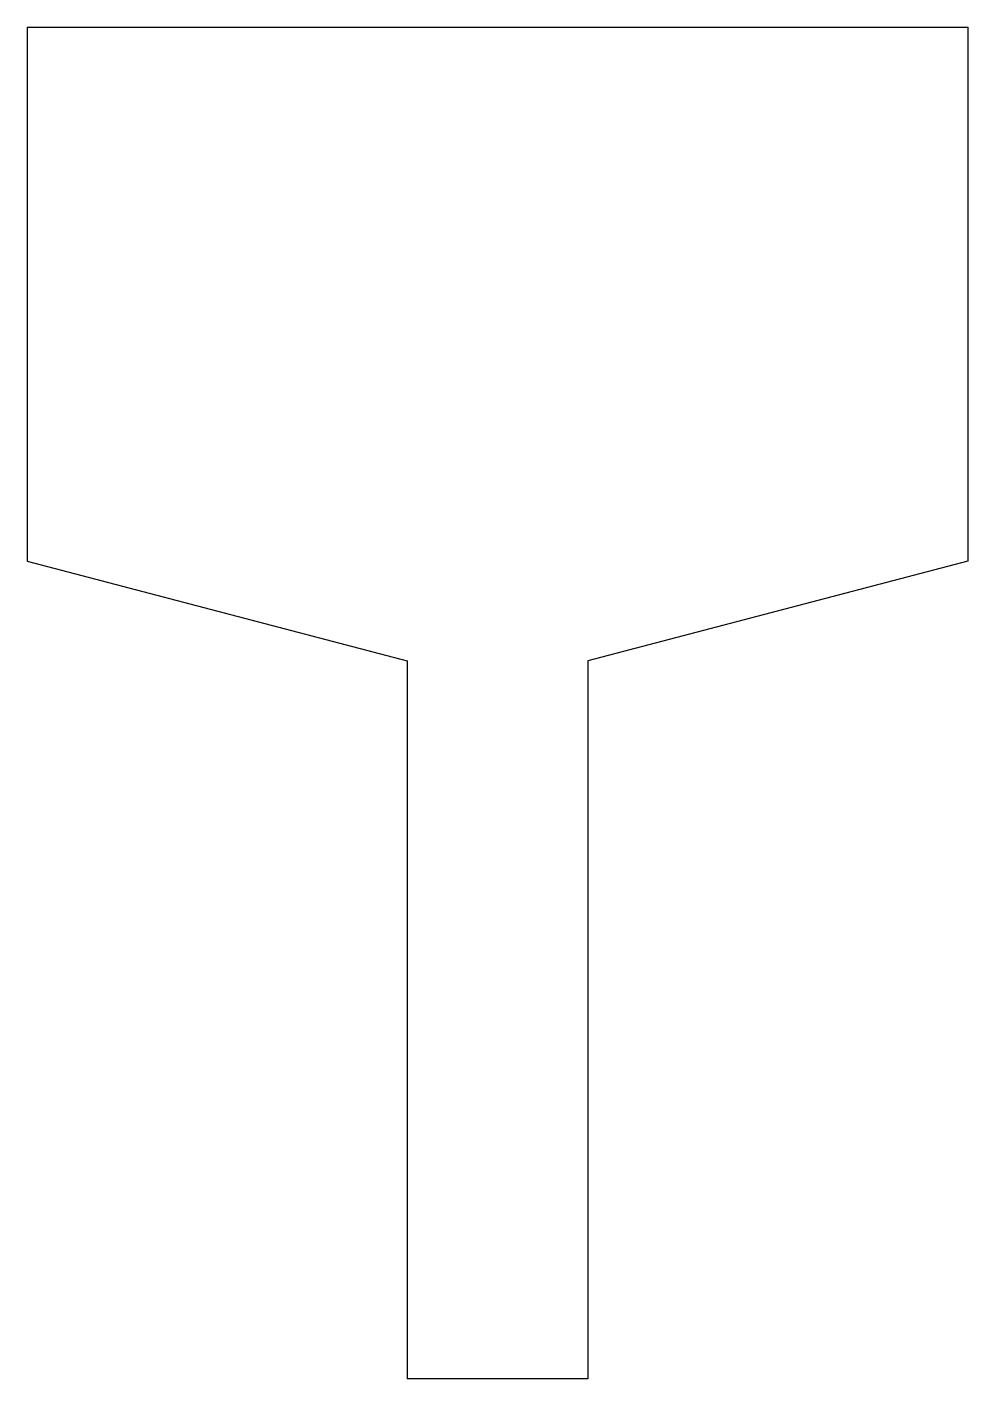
# Model space of a CAD drawing. Header units: millimetres. Extents: x 218 to 632, y 7 to 601.
import ezdxf

# ---------------------------------------------------------------- set-up
doc = ezdxf.new("R2010")
doc.units = ezdxf.units.MM
doc.layers.add('Слой1', color=157, linetype='Continuous')

msp = doc.modelspace()

# ---------------------------------------------------------------- linework, layer by layer
at = {"layer": 'Слой1', "extrusion": (-2.220446049250313e-16, -1, 0), "elevation": -601.4055049077642}
msp.add_lwpolyline([(218.004085416826, 53.63118511034025), (218.004085416826, 53.63118511034025, 0.414213562373095), (271.6352705271663, 0), (577.9150945324807, 0, 0.414213562373095), (631.546279642821, 53.63118511034025), (631.546279642821, 53.63118511034025)], format="xyb", dxfattribs=at)
at = {"layer": 'Слой1'}
for points in [[(218.0040854168261, 601.4055049077641, 53.63118511034025), (218.0040854168262, 366.7035837860871, 53.63118511034025), (385.1015314786048, 322.8475774459587, 0), (385.1015314786048, 7.322687465680911, 0)], [(631.5462796428211, 601.4055049077641, 53.63118511034025), (631.546279642821, 366.7035837860871, 53.63118511034025), (464.4488335810424, 322.8475774459587, 0), (464.4488335810424, 7.322687465680911, 0)]]:
    msp.add_polyline3d(points, dxfattribs=at)
at = {"layer": 'Слой1', "extrusion": (-2.220446049250313e-16, -1, 0)}
msp.add_arc((424.7751825298237, 0, -7.322687465681014), 39.67365105121871, 0, 180, dxfattribs=at)

doc.saveas('drawing.dxf')
